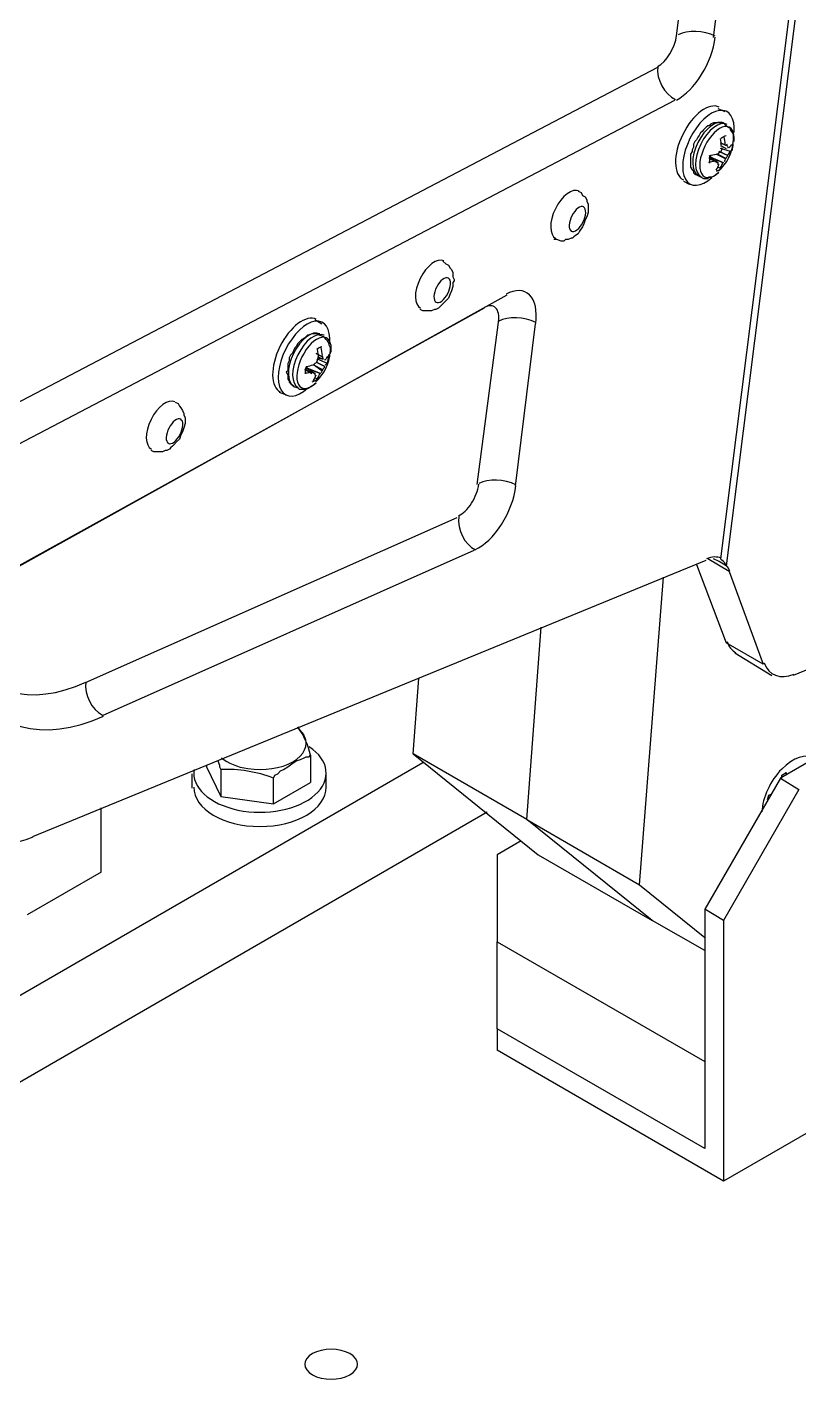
# Model space of a CAD drawing. Header units: inches. Extents: x 109 to 1721, y 29 to 669.
# Drawn here: x 1426.86 to 1438.16, y 298.47 to 318.33 of the extents above; entities that cross this region are included whole.
import ezdxf

# ---------------------------------------------------------------- set-up
doc = ezdxf.new("R2010")
doc.units = ezdxf.units.IN
doc.header["$LTSCALE"] = 0.03937
doc.header["$MEASUREMENT"] = 0
doc.layers.add('PDF3_Geometría', color=7, linetype='Continuous')

# ---------------------------------------------------------------- blocks, each defined once
blk = doc.blocks.new('OH3A1-1$-$ASSY$$CENTER$TUB_-_v2$-$copia1')
at = {"layer": 'PDF3_Geometría', "lineweight": -3}
for points in [[(16.26084, 9.43999), (16.16918, 8.71252)], [(16.26501, 9.44249), (16.17251, 8.70835)], [(16.14334, 9.01835), (16.18168, 9.31833)], [(16.16501, 9.01751), (16.20334, 9.31667)], [(15.70752, 8.77751), (16.1325, 9)], [(15.71752, 8.75834), (16.1425, 8.98083)], [(16.16751, 8.97584), (16.17168, 8.97417)], [(16.17251, 8.96584), (16.17084, 8.96751), (16.16918, 8.96751), (16.16834, 8.96751), (16.16668, 8.96751), (16.16584, 8.96751), (16.16501, 8.96751), (16.16334, 8.96667), (16.16251, 8.96584), (16.16168, 8.96584), (16.16084, 8.96501), (16.15918, 8.96334), (16.15834, 8.96251), (16.15751, 8.96167), (16.15668, 8.96001), (16.15584, 8.95917), (16.15501, 8.95751), (16.15418, 8.95667), (16.15334, 8.95501), (16.15334, 8.95334), (16.15251, 8.95167), (16.15251, 8.95084), (16.15168, 8.94917), (16.15168, 8.94751), (16.15168, 8.94667), (16.15168, 8.94501), (16.15168, 8.94417), (16.15168, 8.94251), (16.15168, 8.94167), (16.15251, 8.94001), (16.15334, 8.93917), (16.15334, 8.93834), (16.15418, 8.93751), (16.15584, 8.93667), (16.15751, 8.93584)], [(16.17668, 8.95667), (16.17668, 8.95751), (16.17668, 8.95917), (16.17668, 8.96084), (16.17584, 8.96251), (16.17501, 8.96334), (16.17501, 8.96417), (16.17334, 8.96501), (16.17251, 8.96584)], [(16.16918, 8.95584), (16.17251, 8.95417), (16.16918, 8.95584)], [(16.16918, 8.95417), (16.17251, 8.95251)], [(16.16918, 8.95417), (16.17251, 8.95251)], [(16.16918, 8.95251), (16.16918, 8.95251)], [(16.17501, 8.95084), (16.16918, 8.95251)], [(16.17251, 8.95501), (16.17251, 8.95501)], [(16.17251, 8.95251), (16.17251, 8.95251)], [(16.17418, 8.95334), (16.17418, 8.95334)], [(16.16751, 8.94417), (16.16251, 8.94751)], [(16.16251, 8.94751), (16.16751, 8.94417)], [(16.16251, 8.94667), (16.16584, 8.94501)], [(16.16584, 8.94501), (16.16251, 8.94667)], [(16.17084, 8.94417), (16.16334, 8.94751)], [(16.16335, 8.94834), (16.16335, 8.94751)], [(16.16335, 8.94751), (16.17085, 8.94417)], [(16.16584, 8.94417), (16.16584, 8.94417)], [(16.16668, 8.94917), (16.16668, 8.94917)], [(16.17168, 8.94667), (16.16668, 8.94917)], [(16.16751, 8.94917), (16.17251, 8.94667)], [(16.16751, 8.94417), (16.16751, 8.94417)], [(16.16835, 8.95001), (16.16835, 8.95084)], [(16.16835, 8.95084), (16.17334, 8.94834), (16.16835, 8.95084)], [(16.17084, 8.94417), (16.17084, 8.94417)], [(16.17251, 8.94667), (16.17168, 8.94667)], [(16.17334, 8.94834), (16.17334, 8.94834)], [(16.15751, 8.93584), (16.15918, 8.93501), (16.16001, 8.93501), (16.16168, 8.93501), (16.16251, 8.93584), (16.16418, 8.93584), (16.16584, 8.93667), (16.16668, 8.93751), (16.16751, 8.93834)], [(16.16751, 8.94251), (16.16751, 8.94251)], [(16.16918, 8.94084), (16.16751, 8.94167)], [(16.14751, 8.93334), (16.15084, 8.93167)], [(16.08584, 8.92751), (16.08751, 8.92667), (16.08834, 8.92501), (16.09001, 8.92417), (16.09084, 8.92251), (16.09084, 8.92167), (16.09168, 8.92001), (16.09168, 8.91834), (16.09168, 8.91751), (16.09168, 8.91584), (16.09168, 8.91501), (16.09084, 8.91251), (16.09001, 8.91084), (16.08918, 8.90834), (16.08834, 8.90667), (16.08668, 8.90417), (16.08584, 8.90251), (16.08418, 8.90167), (16.08334, 8.90084), (16.08251, 8.90001), (16.08168, 8.90001), (16.08001, 8.89917), (16.07834, 8.89917), (16.07751, 8.89834), (16.07584, 8.89834), (16.07334, 8.89917), (16.07168, 8.89917)], [(16.00668, 8.88667), (16.00834, 8.88501), (16.01001, 8.88417), (16.01084, 8.88251), (16.01168, 8.88167), (16.01251, 8.88001), (16.01251, 8.87834), (16.01251, 8.87751), (16.01334, 8.87584), (16.01334, 8.87501), (16.01251, 8.87417), (16.01251, 8.87167), (16.01168, 8.86917), (16.01084, 8.86751), (16.01001, 8.86501), (16.00834, 8.86334), (16.00668, 8.86167), (16.00584, 8.86084), (16.00501, 8.86001), (16.00418, 8.85917), (16.00251, 8.85834), (16.00168, 8.85834), (16.00001, 8.85751), (15.99835, 8.85751), (15.99668, 8.85751), (15.99501, 8.85751), (15.99335, 8.85834)], [(16.04417, 8.86667), (15.74252, 8.69918)], [(16.03084, 8.85917), (15.74168, 8.69918)], [(15.93168, 8.85251), (15.93584, 8.85001)], [(16.02668, 8.75584), (16.03918, 8.85084)], [(16.04918, 8.75501), (16.06084, 8.85)], [(15.93668, 8.84251), (15.93418, 8.84334), (15.93334, 8.84417), (15.93251, 8.84417), (15.93084, 8.84417), (15.93001, 8.84417), (15.92834, 8.84334), (15.92751, 8.84334), (15.92668, 8.84251), (15.92584, 8.84167), (15.92418, 8.84084), (15.92334, 8.84001), (15.92251, 8.83917), (15.92168, 8.83834), (15.92085, 8.83667), (15.92001, 8.83584), (15.91918, 8.83417), (15.91835, 8.83251), (15.91751, 8.83167), (15.91668, 8.83001), (15.91668, 8.82834), (15.91585, 8.82667), (15.91585, 8.82584), (15.91585, 8.82417), (15.91585, 8.82251), (15.91501, 8.82167), (15.91585, 8.82001), (15.91585, 8.81917), (15.91585, 8.81751), (15.91668, 8.81667), (15.91668, 8.81584), (15.91751, 8.81501), (15.91835, 8.81417), (15.91918, 8.81334), (15.92168, 8.81251)], [(15.94084, 8.83251), (15.94084, 8.83417), (15.94084, 8.83584), (15.94001, 8.83751), (15.94001, 8.83834), (15.93918, 8.84001), (15.93834, 8.84084), (15.93751, 8.84167), (15.93668, 8.84251)], [(15.93084, 8.82584), (15.93084, 8.82584)], [(15.93084, 8.82584), (15.93584, 8.82334)], [(15.93584, 8.82251), (15.93084, 8.82584)], [(15.93251, 8.83251), (15.93585, 8.83084), (15.93251, 8.83251)], [(15.93251, 8.82917), (15.93251, 8.82917)], [(15.93251, 8.82751), (15.93751, 8.82501), (15.93251, 8.82751)], [(15.93251, 8.82667), (15.93251, 8.82667)], [(15.93334, 8.83084), (15.93668, 8.82917)], [(15.93334, 8.83001), (15.93668, 8.82917)], [(15.93918, 8.82667), (15.93335, 8.82917)], [(15.93668, 8.83084), (15.93668, 8.83084)], [(15.93668, 8.82917), (15.93668, 8.82917)], [(15.93834, 8.82917), (15.93834, 8.82917)], [(16.67084, 8.8325), (16.21169, 8.64418)], [(15.92584, 8.82334), (15.93001, 8.82084)], [(15.93001, 8.82084), (15.92584, 8.82334)], [(15.92668, 8.82417), (15.92668, 8.82417)], [(15.92751, 8.82417), (15.92668, 8.82417)], [(15.92668, 8.82417), (15.93501, 8.82084)], [(15.93501, 8.82084), (15.92668, 8.82417)], [(15.93168, 8.82084), (15.92668, 8.82417)], [(15.92668, 8.82417), (15.93168, 8.82084)], [(15.93001, 8.82084), (15.93001, 8.82084)], [(15.93168, 8.82084), (15.93168, 8.82084)], [(15.93168, 8.81917), (15.93168, 8.81917)], [(15.93334, 8.81751), (15.93168, 8.81834)], [(15.93501, 8.82084), (15.93501, 8.82084)], [(15.93585, 8.82334), (15.93585, 8.82251)], [(15.93751, 8.82417), (15.93751, 8.82417)], [(15.91084, 8.81001), (15.91501, 8.80834)], [(15.92168, 8.81251), (15.92251, 8.81167), (15.92418, 8.81167), (15.92584, 8.81167), (15.92668, 8.81167), (15.92834, 8.81251), (15.92918, 8.81334), (15.93084, 8.81417), (15.93168, 8.81501)], [(14.68503, 8.80166), (14.61754, 8.7625), (15.4525, 8.28002), (15.99498, 8.59334)], [(15.85001, 8.80417), (15.85168, 8.80334), (15.85251, 8.80167), (15.85334, 8.80084), (15.85418, 8.79917), (15.85501, 8.79751), (15.85501, 8.79667), (15.85584, 8.79501), (15.85584, 8.79417), (15.85584, 8.79251), (15.85584, 8.79167), (15.85501, 8.78917), (15.85418, 8.78667), (15.85334, 8.78501), (15.85251, 8.78251), (15.85084, 8.78084), (15.84918, 8.77917), (15.84834, 8.77834), (15.84751, 8.77751), (15.84668, 8.77667), (15.84501, 8.77584), (15.84418, 8.77584), (15.84251, 8.77501), (15.84084, 8.77501), (15.83918, 8.77501), (15.83751, 8.77501), (15.83585, 8.77584)], [(16.545, 8.78083), (16.20418, 8.58417), (16.16002, 8.50751), (16.16002, 8.36751)], [(15.79752, 8.64001), (16.01501, 8.73667)], [(15.80752, 8.62084), (16.02501, 8.7175)], [(15.76669, 8.55001), (16.16084, 8.71167)], [(16.15501, 8.70917), (16.17251, 8.66334)], [(16.17418, 8.70501), (16.16168, 8.71251)], [(16.17251, 8.70834), (16.16834, 8.71084), (16.16501, 8.71251)], [(16.17251, 8.70834), (16.17168, 8.71001), (16.17084, 8.71084), (16.17001, 8.71167), (16.16918, 8.71251)], [(16.05585, 8.56001), (16.12168, 8.52168), (16.13584, 8.70167)], [(16.17418, 8.70501), (16.19418, 8.65084)], [(16.05584, 8.56001), (16.06418, 8.6725)], [(16.12918, 8.50084), (16.05585, 8.56001), (16.06418, 8.6725)], [(16.19418, 8.65084), (16.17251, 8.66334)], [(16.17751, 8.65751), (16.19918, 8.64417)], [(15.98918, 8.59834), (15.99251, 8.64251)], [(15.90751, 8.56917), (15.90751, 8.58417), (15.90834, 8.58584), (15.91001, 8.58667), (15.91168, 8.58834), (15.91334, 8.58917), (15.91584, 8.59084), (15.91834, 8.59251), (15.92084, 8.59417), (15.92334, 8.59501), (15.92501, 8.59584), (15.92668, 8.59667), (15.92834, 8.59667), (15.92918, 8.59751), (15.92918, 8.58167)], [(15.86001, 8.57834), (15.86001, 8.58667)], [(15.86834, 8.59167), (15.86834, 8.59084)], [(15.86835, 8.59084), (15.87668, 8.57334), (15.90751, 8.56917), (15.92918, 8.58167)], [(15.87501, 8.59417), (15.87584, 8.59167), (15.87584, 8.59084), (15.87668, 8.58917), (15.87668, 8.57334)], [(15.93834, 8.57834), (15.93834, 8.58667)], [(16.20501, 8.58417), (16.20501, 8.58584), (16.20751, 8.58751), (16.20751, 8.58584)], [(16.20418, 8.58417), (16.21501, 8.57751)], [(16.21501, 8.5775), (16.17085, 8.50084), (16.17085, 8.34834)], [(16.19668, 8.57167), (16.19751, 8.57417), (16.19918, 8.57501)], [(16.19918, 8.57501), (16.19918, 8.57501)], [(16.0325, 8.56417), (15.45252, 8.22918)], [(15.80668, 8.52917), (15.80668, 8.56667)], [(16.05251, 8.54751), (16.03834, 8.53917)], [(16.03834, 8.53917), (16.03834, 8.48834)], [(15.80668, 8.52917), (15.76334, 8.50417)], [(16.12168, 8.52167), (16.16001, 8.49084)], [(16.17084, 8.50084), (16.16001, 8.50751)], [(16.16001, 8.48334), (16.12918, 8.50084)], [(16.34584, 8.44917), (16.17085, 8.34834), (16.03835, 8.425)], [(16.03834, 8.43751), (16.03834, 8.42501)], [(16.16001, 8.36751), (16.03835, 8.4375)]]:
    blk.add_lwpolyline(points, dxfattribs=at)
for points in [[(15.98918, 8.59834), (16.06251, 8.53917), (16.12917, 8.50084), (16.05584, 8.56001)], [(16.16001, 8.36751), (16.03835, 8.43751), (16.03835, 8.48834), (16.16001, 8.41834)]]:
    blk.add_lwpolyline(points, close=True, dxfattribs=at)
for centre, radius, start, end in [((16.15043, 8.95876), 0.02625, 311.8472, 355.69695), ((16.13542, 8.95194), 0.03433, 2.85714, 10.70461), ((16.13883, 8.96008), 0.03209, 343.19901, 347.28123), ((16.14212, 8.95213), 0.02997, 5.12788, 13.97583), ((16.15215, 8.94744), 0.02207, 15.76089, 20.28766), ((16.17338, 8.96879), 0.01561, 269.28997, 273.01022), ((16.15848, 8.97489), 0.03059, 276.73162, 284.49307), ((16.15541, 8.98723), 0.03957, 280.36457, 286.46446), ((16.17229, 8.97593), 0.03096, 259.10527, 261.78284), ((16.14944, 8.97245), 0.02938, 307.62286, 311.74071), ((16.15254, 8.94243), 0.01532, 1.86501, 7.26096), ((16.15405, 8.95078), 0.01779, 327.15237, 339.68893), ((16.14794, 8.95817), 0.02695, 330.34942, 335.13205), ((16.15534, 8.96056), 0.02186, 320.29591, 325.49516), ((16.1673, 8.95582), 0.00924, 312.32195, 329.59113), ((16.15094, 8.94965), 0.01845, 328.1751, 340.06192), ((15.91459, 8.83542), 0.02625, 311.8472, 355.69695), ((15.89958, 8.82861), 0.03433, 2.85714, 10.70461), ((15.90629, 8.82879), 0.02997, 5.12788, 13.97583), ((15.91958, 8.8639), 0.03957, 280.36457, 286.46446), ((15.91277, 8.84912), 0.02938, 307.62286, 311.74071), ((15.90216, 8.83675), 0.03209, 343.19901, 347.28123), ((15.91548, 8.82328), 0.02207, 15.76089, 20.28766), ((15.9195, 8.83723), 0.02186, 320.29591, 325.49516), ((15.93755, 8.84462), 0.01561, 269.28997, 273.01022), ((15.93147, 8.83248), 0.00924, 312.32195, 329.59113), ((15.92265, 8.85156), 0.03059, 276.73162, 284.49307), ((15.93645, 8.85177), 0.03096, 259.10527, 261.78284), ((15.91511, 8.82632), 0.01845, 328.1751, 340.06192), ((15.9167, 8.8191), 0.01532, 1.86501, 7.26096), ((15.91822, 8.82744), 0.01779, 327.15237, 339.68893), ((15.9121, 8.83484), 0.02695, 330.34942, 335.13205), ((16.1612, 8.70034), 0.01419, 19.70155, 35.60116), ((15.88739, 8.58872), 0.04271, 11.87239, 36.58311), ((15.87988, 8.51133), 0.07791, 69.22524, 92.35271)]:
    blk.add_arc(centre, radius, start, end, dxfattribs=at)
for points in [[(16.13225, 9.00042), (16.13756, 9.00319), (16.14255, 9.01127), (16.14346, 9.01859)], [(16.14331, 8.98084), (16.15415, 8.98641), (16.16428, 9.00279), (16.16607, 9.01766)], [(16.16599, 9.01818), (16.15944, 9.02157), (16.14979, 9.02197), (16.14442, 9.01907)], [(16.13246, 9.00031), (16.13148, 8.99288), (16.13612, 8.9843), (16.14283, 8.98113)], [(16.16842, 8.97673), (16.16244, 8.97968), (16.15289, 8.97253), (16.14709, 8.96076)], [(16.16849, 8.9748), (16.16265, 8.97399), (16.15574, 8.96735), (16.15126, 8.95826)], [(16.17131, 8.96741), (16.16698, 8.96955), (16.16008, 8.96442), (16.15591, 8.95596)], [(16.17298, 8.96658), (16.16864, 8.96872), (16.16175, 8.96359), (16.15758, 8.95512)], [(16.1771, 8.96185), (16.17778, 8.97041), (16.17432, 8.97561), (16.16849, 8.9748)], [(16.14709, 8.96076), (16.14129, 8.949), (16.14144, 8.93707), (16.14743, 8.93412)], [(16.17156, 8.96534), (16.1677, 8.96472), (16.16306, 8.96013), (16.15999, 8.95392)], [(16.1724, 8.95985), (16.1715, 8.95963), (16.17052, 8.9591), (16.16953, 8.9583)], [(16.17712, 8.95669), (16.17765, 8.96249), (16.17542, 8.96596), (16.17156, 8.96534)], [(16.15126, 8.95826), (16.14678, 8.94918), (16.14573, 8.93964), (16.14864, 8.93453)], [(16.15591, 8.95596), (16.15174, 8.94749), (16.15188, 8.9389), (16.15621, 8.93677)], [(16.15758, 8.95512), (16.15341, 8.94666), (16.15354, 8.93807), (16.15788, 8.93593)], [(16.15999, 8.95392), (16.15693, 8.94771), (16.15613, 8.94124), (16.15798, 8.93779)], [(16.17401, 8.95293), (16.17472, 8.95353), (16.1753, 8.95417), (16.17573, 8.95482)], [(16.17595, 8.95112), (16.17635, 8.95258), (16.17656, 8.95398), (16.17655, 8.95522)], [(16.16324, 8.94806), (16.16283, 8.9466), (16.16263, 8.9452), (16.16264, 8.94396)], [(16.15798, 8.93779), (16.15984, 8.93435), (16.16396, 8.9347), (16.16823, 8.93866)], [(16.16679, 8.93933), (16.16769, 8.93955), (16.16867, 8.94008), (16.16966, 8.94088)], [(16.08641, 8.92758), (16.08249, 8.92952), (16.07626, 8.92489), (16.07249, 8.91726)], [(16.14864, 8.93453), (16.15155, 8.92941), (16.15778, 8.92983), (16.16416, 8.93559)], [(16.07249, 8.91726), (16.06873, 8.90962), (16.06886, 8.90186), (16.07278, 8.89993)], [(16.0857, 8.91759), (16.08302, 8.91559), (16.08073, 8.91113), (16.08058, 8.90764)], [(16.08515, 8.90493), (16.08783, 8.90693), (16.09012, 8.91138), (16.09027, 8.91488)], [(16.09027, 8.91488), (16.09042, 8.91837), (16.08838, 8.91959), (16.0857, 8.91759)], [(16.08058, 8.90764), (16.08043, 8.90414), (16.08248, 8.90293), (16.08515, 8.90493)], [(16.00724, 8.88675), (16.00332, 8.88868), (15.99709, 8.88406), (15.99333, 8.87642)], [(15.99333, 8.87642), (15.98956, 8.86879), (15.98969, 8.86103), (15.99361, 8.85909)], [(16.00653, 8.87592), (16.00386, 8.87392), (16.00157, 8.86947), (16.00142, 8.86597)], [(16.00599, 8.86326), (16.00866, 8.86526), (16.01096, 8.86971), (16.01111, 8.87321)], [(16.01111, 8.87321), (16.01126, 8.87671), (16.00921, 8.87792), (16.00653, 8.87592)], [(16.00142, 8.86597), (16.00126, 8.86247), (16.00331, 8.86126), (16.00599, 8.86326)], [(16.05735, 8.86683), (16.05408, 8.87005), (16.04916, 8.8702), (16.04373, 8.86724)], [(16.06107, 8.85016), (16.06197, 8.85758), (16.06062, 8.8636), (16.05735, 8.86683)], [(16.03752, 8.85929), (16.03592, 8.86087), (16.03352, 8.86093), (16.03086, 8.85946)], [(16.0312, 8.85973), (16.0312, 8.85972), (16.0312, 8.85971), (16.0312, 8.8597)], [(16.03929, 8.85109), (16.03975, 8.85475), (16.03911, 8.85771), (16.03752, 8.85929)], [(15.93259, 8.85256), (15.92661, 8.85551), (15.91705, 8.84836), (15.91126, 8.8366)], [(15.93182, 8.85147), (15.92599, 8.85066), (15.91907, 8.84402), (15.91459, 8.83493)], [(15.94043, 8.83852), (15.94111, 8.84708), (15.93765, 8.85228), (15.93182, 8.85147)], [(16.06099, 8.85068), (16.05444, 8.85407), (16.04479, 8.85447), (16.03942, 8.85157)], [(15.93464, 8.84408), (15.93031, 8.84621), (15.92342, 8.84109), (15.91925, 8.83262)], [(15.93714, 8.84325), (15.93281, 8.84538), (15.92592, 8.84025), (15.92174, 8.83179)], [(15.93572, 8.84201), (15.93186, 8.84138), (15.92722, 8.8368), (15.92416, 8.83059)], [(15.94128, 8.83335), (15.94182, 8.83916), (15.93958, 8.84263), (15.93572, 8.84201)], [(15.91126, 8.8366), (15.90546, 8.82483), (15.90561, 8.8129), (15.9116, 8.80995)], [(15.91459, 8.83493), (15.91011, 8.82584), (15.90906, 8.81631), (15.91197, 8.81119)], [(15.93574, 8.83651), (15.93483, 8.8363), (15.93385, 8.83577), (15.93286, 8.83497)], [(15.91925, 8.83262), (15.91508, 8.82416), (15.91521, 8.81557), (15.91954, 8.81343)], [(15.92174, 8.83179), (15.91757, 8.82333), (15.91771, 8.81474), (15.92204, 8.8126)], [(15.92416, 8.83059), (15.9211, 8.82438), (15.92029, 8.8179), (15.92215, 8.81446)], [(15.93818, 8.8296), (15.93889, 8.8302), (15.93947, 8.83083), (15.93989, 8.83149)], [(15.93929, 8.82779), (15.93969, 8.82925), (15.93989, 8.83064), (15.93988, 8.83189)], [(15.92657, 8.82473), (15.92617, 8.82326), (15.92597, 8.82187), (15.92598, 8.82063)], [(15.93012, 8.816), (15.93102, 8.81622), (15.932, 8.81674), (15.933, 8.81755)], [(15.91197, 8.81119), (15.91488, 8.80608), (15.92111, 8.8065), (15.92749, 8.81225)], [(15.92215, 8.81446), (15.92401, 8.81102), (15.92812, 8.81137), (15.9324, 8.81532)], [(15.84974, 8.80425), (15.84582, 8.80618), (15.83959, 8.80156), (15.83583, 8.79392)], [(15.83583, 8.79392), (15.83206, 8.78629), (15.83219, 8.77853), (15.83611, 8.77659)], [(15.84987, 8.79342), (15.84719, 8.79142), (15.8449, 8.78697), (15.84475, 8.78347)], [(15.85444, 8.79071), (15.85459, 8.79421), (15.85254, 8.79542), (15.84987, 8.79342)], [(15.84932, 8.78076), (15.852, 8.78276), (15.85429, 8.78721), (15.85444, 8.79071)], [(15.84475, 8.78347), (15.8446, 8.77997), (15.84664, 8.77876), (15.84932, 8.78076)], [(16.02342, 8.74491), (16.02565, 8.74839), (16.02717, 8.75243), (16.02763, 8.75609)], [(16.04932, 8.75568), (16.04278, 8.75907), (16.03312, 8.75947), (16.02775, 8.75657)], [(16.04092, 8.73247), (16.04544, 8.73953), (16.04851, 8.74772), (16.0494, 8.75516)], [(16.01583, 8.73764), (16.01846, 8.7388), (16.0212, 8.74142), (16.02342, 8.74491)], [(16.01607, 8.73712), (16.01492, 8.72961), (16.01929, 8.7209), (16.02584, 8.71766)], [(16.02544, 8.71777), (16.0308, 8.7201), (16.03639, 8.72541), (16.04092, 8.73247)], [(16.16956, 8.71285), (16.16709, 8.71387), (16.16412, 8.71373), (16.16092, 8.71245)], [(15.7227, 8.66054), (15.73733, 8.63314), (15.76494, 8.62565), (15.79765, 8.64019)], [(16.17297, 8.66405), (16.17405, 8.6611), (16.17582, 8.65887), (16.17814, 8.65753)], [(16.19463, 8.65155), (16.19733, 8.6442), (16.20409, 8.64169), (16.21219, 8.64504)], [(15.72605, 8.64264), (15.74209, 8.61269), (15.77231, 8.60447), (15.80809, 8.62033)], [(15.79774, 8.64046), (15.79659, 8.63295), (15.80096, 8.62423), (15.80751, 8.62099)], [(15.92575, 8.60858), (15.92487, 8.61047), (15.92336, 8.61224), (15.92131, 8.6138)], [(15.91875, 8.59369), (15.92559, 8.59758), (15.92826, 8.60326), (15.92575, 8.60858)], [(15.93181, 8.57436), (15.94165, 8.58307), (15.94025, 8.59462), (15.92841, 8.60241)], [(15.67893, 8.59799), (15.6894, 8.55065), (15.72328, 8.53209), (15.76677, 8.54989)], [(15.87716, 8.59595), (15.88081, 8.59288), (15.88629, 8.59066), (15.89258, 8.5897)], [(16.22411, 8.59568), (16.21915, 8.59868), (16.21163, 8.59623), (16.20495, 8.58943)], [(15.861, 8.58915), (15.85941, 8.57872), (15.86998, 8.56897), (15.88669, 8.56548)], [(15.89258, 8.5897), (15.90193, 8.58827), (15.9119, 8.58979), (15.91874, 8.59369)], [(16.20495, 8.58943), (16.19828, 8.58264), (16.19373, 8.57279), (16.19337, 8.56436)], [(15.86085, 8.57876), (15.86085, 8.5661), (15.8782, 8.55584), (15.8996, 8.55584)], [(15.8996, 8.55584), (15.921, 8.55584), (15.93834, 8.5661), (15.93834, 8.57876)], [(15.88669, 8.56548), (15.90339, 8.56199), (15.92197, 8.56565), (15.93181, 8.57436)], [(15.93036, 8.24744), (15.92434, 8.24403), (15.92434, 8.23849), (15.93036, 8.23507)], [(15.95216, 8.24744), (15.94614, 8.25086), (15.93638, 8.25086), (15.93036, 8.24744)], [(15.95216, 8.23507), (15.95818, 8.23849), (15.95818, 8.24403), (15.95216, 8.24744)], [(15.93036, 8.23507), (15.93638, 8.23165), (15.94614, 8.23165), (15.95216, 8.23507)]]:
    blk.add_open_spline(points, degree=3, dxfattribs=at)

msp = doc.modelspace()

# ---------------------------------------------------------------- block references
at = {"xscale": 25, "yscale": 25, "zscale": 25}
msp.add_blockref('OH3A1-1$-$ASSY$$CENTER$TUB_-_v2$-$copia1', (1032.78, 92.74), dxfattribs=at)

doc.saveas('drawing.dxf')
